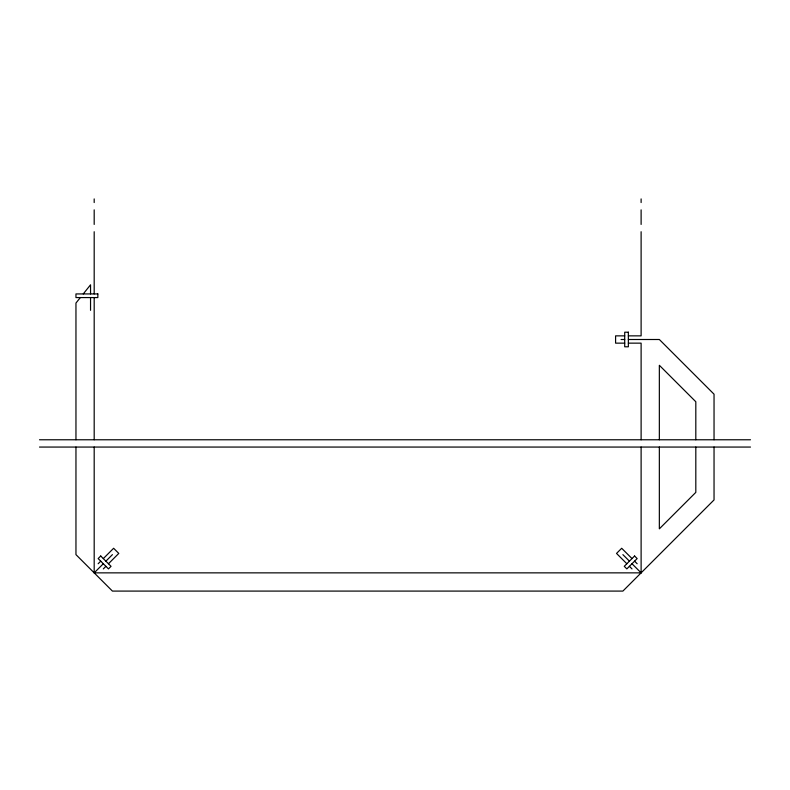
<?xml version="1.0" encoding="UTF-8"?>
<svg xmlns="http://www.w3.org/2000/svg" width="790" height="790" viewBox="0 0 790 790"><rect width="100%" height="100%" fill="white"/><g stroke="black" fill="none" stroke-linecap="round" stroke-linejoin="round"><path stroke-width="1.19" d="M80.333 297.573L75.959 303.044L75.959 439.773M83.256 293.929L90.544 284.805L90.544 293.929M98.148 563.744L100.725 561.157M103.312 558.579L113.622 548.27L118.777 553.425L108.467 563.744M94.188 447.061L94.188 572.859L103.312 563.744M105.89 561.157L112.427 554.629M103.312 568.899L105.89 566.321M624.712 335.859L615.588 335.859L615.588 343.146L624.712 343.146M628.356 335.859L641.115 335.859L641.115 231.727M621.058 339.503L624.712 339.503M628.356 339.503L659.344 339.503L714.042 394.19L714.042 439.773M628.356 343.146L641.115 343.146L641.115 439.773M39.5 439.773L750.5 439.773M39.5 447.061L750.5 447.061M94.188 572.859L641.115 572.859L641.115 447.061M632 558.579L621.69 548.27L616.526 553.425L626.845 563.744M634.577 561.157L637.155 563.744M622.885 554.629L629.423 561.157M632 563.744L641.115 572.859M629.423 566.321L632 568.899M714.042 447.061L714.042 499.932L622.885 591.088L112.427 591.088L75.959 554.629L75.959 447.061M695.812 439.773L695.812 401.745L659.344 365.286L659.344 439.773M695.812 447.061L695.812 492.377L659.344 528.846L659.344 447.061M641.115 198.912L641.115 202.556M641.115 209.854L641.115 224.439M94.188 198.912L94.188 202.556M94.188 209.854L94.188 224.439M94.188 231.727L94.188 293.929M94.188 297.573L94.188 439.773M90.544 297.573L90.544 310.332M100.725 556.002L98.148 558.579L108.467 568.899L111.044 566.321L100.725 556.002M634.577 556.002L624.268 566.321L626.845 568.899L637.155 558.579L634.577 556.002M97.841 293.929L75.959 293.929L75.959 297.573L97.841 297.573L97.841 293.929M628.356 332.205L624.712 332.205L624.712 346.79L628.356 346.79L628.356 332.205"/></g></svg>
